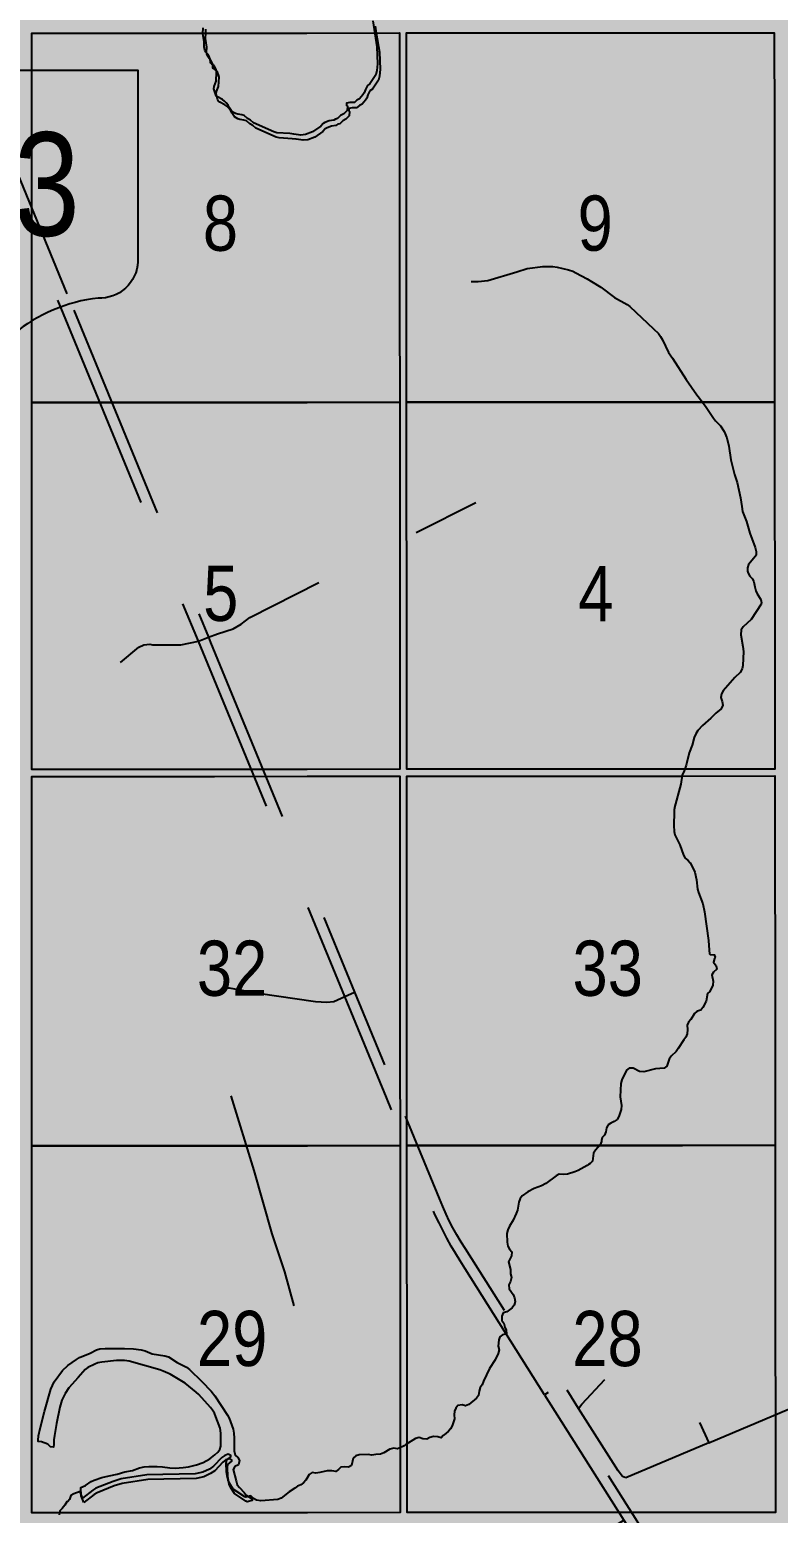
# Model space of a CAD drawing. Extents: x 403018 to 417191, y 6033193 to 6042673.
# Drawn here: x 414739.1 to 414847.6, y 6037159.3 to 6037374.4 of the extents above; entities that cross this region are included whole.
import ezdxf
from ezdxf.enums import TextEntityAlignment as Align

# ---------------------------------------------------------------- set-up
doc = ezdxf.new("R2010")
doc.units = 0
doc.header["$LTSCALE"] = 5
doc.linetypes.add('DASHED2', pattern=[9.524999999999999, 6.35, -3.175])
for name, color, linetype in [('AUX-LABELS', 1, 'Continuous'), ('Quarters', 8, 'Continuous'), ('RoadSeg', 57, 'DASHED2'), ('ROUTE-MAP-HWY', 2, 'Continuous'), ('T-WATER', 160, 'Continuous'), ('T-WATER-H', 133, 'Continuous')]:
    doc.layers.add(name, color=color, linetype=linetype)
doc.layers.add('ROUTE-MAP-BACKGROUND-H', color=7, linetype='Continuous', true_color=0xf0ebff)
doc.styles.add('120', font='ARIALN.TTF', dxfattribs={"height": 13})
doc.styles.add('80V', font='ARIALN.TTF', dxfattribs={"oblique": 20.00000000000001, "height": 2})

# ---------------------------------------------------------------- blocks, each defined once
blk = doc.blocks.new('blk_hwy')
h = blk.add_hatch(color=255)
edge = h.paths.add_edge_path()
edge.add_line((-2.394374808926841, -1.502976880546157), (-2.394374808926841, 2.202342593445064))
edge.add_line((-2.394374808926841, 2.20234259344511), (2.394374808927205, 2.20234259344511))
edge.add_line((2.394374808927296, 2.20234259344511), (2.394374808927296, -1.502976881036147))
edge.add_arc((1.666099989399299, -1.474485957415936), 0.7288319048222823, 267.0356154126261, 357.75966761743825, ccw=False)
edge.add_arc((1.99488852761624, -5.339863340062493), 3.158851719708902, 96.66228240425568, 129.1626000068807)
edge.add_arc((-1.994888527615785, -5.339863340062493), 3.158851719708945, 50.83739999311933, 83.33771759574431)
edge.add_arc((-1.666099989399299, -1.474485957415936), 0.7288319048221756, 182.2403323825618, 272.9643845873739, ccw=False)
at = {"color": 0}
blk.add_lwpolyline([(-2.394374808926841, -1.502976880546157), (-2.394374808926841, 2.20234259344511), (2.394374808927296, 2.20234259344511), (2.394374808927296, -1.502976881036147, -0.4179197440755494), (1.628408307617519, -2.202342593444655, 0.1427676877764801), (0, -2.890625918028036, 0.14276768777648), (-1.628408307617065, -2.202342593444655, -0.4179197440755494), (-2.394374808926841, -1.502976881036147)], format="xyb", dxfattribs=at)
at = {"color": 0, "style": '80V', "flags": 8}
blk.add_attdef('HWY', text='', height=2, dxfattribs=at).set_placement((0, 2.273736754432321e-13), align=Align.MIDDLE_CENTER)

msp = doc.modelspace()

# ---------------------------------------------------------------- hatches: boundary and pattern name
at = {"layer": 'ROUTE-MAP-BACKGROUND-H'}
h = msp.add_hatch(color=256, dxfattribs=at)
h.dxf.hatch_style = 1
h.paths.add_polyline_path([(412923.4226549838, 6037807.465419041), (416092.8997751403, 6037807.465419041), (416092.8997751403, 6035965.758221329), (412923.4226549838, 6035965.758221329)])
at = {"layer": 'T-WATER-H'}
h = msp.add_hatch(color=256, dxfattribs=at)
h.dxf.hatch_style = 1
h.paths.add_polyline_path([(414786.8916656809, 6037384.562992029), (414786.7042390152, 6037385.065482277), (414786.6824721826, 6037385.316297822), (414786.7521373088, 6037386.032361713), (414786.9567501241, 6037386.593804007), (414787.1309569374, 6037387.382465673), (414787.2749390819, 6037389.68118262), (414787.2301878209, 6037389.962393358), (414786.8890988675, 6037390.541927086), (414786.6698926635, 6037391.074470736), (414786.5835046264, 6037391.654552749), (414786.5238064135, 6037393.665486591), (414786.4501332871, 6037393.847820303), (414785.9151510601, 6037395.172312399), (414785.4209314091, 6037395.967018628), (414785.1444550231, 6037396.260296923), (414784.5219458882, 6037397.351391155), (414784.1964054735, 6037397.736307517), (414783.7647082014, 6037397.996718028), (414783.4713340015, 6037398.262560749), (414783.3257809526, 6037398.701558067), (414782.6006434066, 6037399.842059875), (414782.164268898, 6037400.320719534), (414781.5541401079, 6037401.425385449), (414781.0755515051, 6037402.077514051), (414780.954098233, 6037402.162384938), (414780.7561346285, 6037402.230123341), (414780.3209271671, 6037402.161267623), (414779.4055922027, 6037401.760515199), (414778.8925408578, 6037401.675458512), (414777.9773108073, 6037401.235459849), (414777.5662190846, 6037400.966897725), (414776.7222648101, 6037400.684686891), (414775.752999474, 6037400.548611488), (414774.3423779773, 6037400.704254282), (414774.1310112594, 6037400.543198066), (414774.0555705397, 6037400.317541284), (414773.6232767062, 6037399.891606606), (414773.1704106695, 6037399.10653782), (414772.5151862145, 6037397.703091752), (414771.6182706688, 6037396.55537738), (414771.2456292118, 6037395.395147805), (414770.646943589, 6037393.990224306), (414770.5409310588, 6037393.205393912), (414770.041462569, 6037392.447565528), (414769.3559255888, 6037391.687856543), (414768.6453711971, 6037390.412756676), (414768.0769792471, 6037388.656677919), (414767.961033137, 6037388.013997524), (414767.6351845546, 6037386.904554007), (414767.5300875099, 6037386.239995519), (414767.4858957123, 6037384.957083314), (414767.1107932852, 6037383.348283607), (414766.4905123978, 6037381.949968977), (414765.9448014054, 6037381.123597619), (414765.6056019391, 6037380.790672314), (414765.4748865866, 6037380.541050272), (414765.3468122605, 6037380.268423524), (414764.8889074168, 6037378.057054983), (414764.23375325, 6037375.249436016), (414764.2127915412, 6037374.674813095), (414764.1883854232, 6037373.874270475), (414764.3584802079, 6037372.662197364), (414764.3581690162, 6037371.922380132), (414764.4507001296, 6037371.431524571), (414764.6031720312, 6037371.14032416), (414765.0376264176, 6037370.614986816), (414765.2453958083, 6037370.160391613), (414765.2619192294, 6037369.683587955), (414765.3137543942, 6037369.551740171), (414765.4839219298, 6037369.426404448), (414765.699115345, 6037369.284821082), (414765.9135571488, 6037368.991582202), (414766.096331886, 6037368.647238864), (414766.1622003352, 6037368.268899042), (414766.0969843784, 6037366.953583109), (414765.7938541026, 6037366.189049834), (414765.742613032, 6037365.848442845), (414765.980557434, 6037365.096031328), (414766.1192636964, 6037364.811080894), (414766.2844300499, 6037364.655455966), (414767.0325541471, 6037364.267986707), (414767.3264597929, 6037364.072108249), (414767.5628422222, 6037363.828065323), (414767.843634182, 6037363.482384969), (414768.015480826, 6037363.104315121), (414768.4360660372, 6037362.52059447), (414768.8994909161, 6037362.249220567), (414769.2205522511, 6037362.152650563), (414769.8024282817, 6037362.073426075), (414770.1588273143, 6037361.953635929), (414770.6277637089, 6037361.530912457), (414771.0778463719, 6037361.275717139), (414771.4869734427, 6037360.894280587), (414774.4550094374, 6037359.590052352), (414774.8892983086, 6037359.473503225), (414776.776422232, 6037359.369965109), (414777.3695067224, 6037359.276125837), (414778.3714902115, 6037359.137142274), (414779.0414189053, 6037359.196332096), (414780.0525762917, 6037359.591580876), (414781.2585333132, 6037360.430356796), (414781.5887724605, 6037360.795689927), (414781.8525666533, 6037360.969090897), (414782.4879573616, 6037361.187997601), (414783.1444073349, 6037361.300846468), (414783.3977535116, 6037361.460677627), (414783.7005171603, 6037361.542230871), (414784.1259337736, 6037361.948469039), (414784.5828439709, 6037362.207947225), (414785.0602101708, 6037362.672439272), (414785.1150270791, 6037363.309163038), (414784.982842699, 6037363.431604017), (414784.9642396086, 6037363.752053256), (414785.4674623345, 6037363.87164909), (414786.1336605243, 6037363.861604436), (414786.4964643971, 6037364.177494929), (414786.8796870176, 6037364.395022966), (414787.3680993197, 6037364.97719814), (414787.5711589897, 6037365.252353821), (414787.7355202465, 6037365.751355855), (414788.0257913911, 6037366.310049877), (414788.3922420411, 6037366.576069748), (414789.2443749284, 6037367.866399882), (414789.3942046902, 6037368.473698318), (414789.5021837929, 6037369.462525014), (414789.3977196351, 6037371.940506694), (414788.7898108369, 6037375.721888837), (414788.6227872445, 6037376.073776959), (414787.9406200967, 6037376.504521573), (414787.8047044667, 6037376.69512358), (414787.6580811989, 6037377.104168677), (414787.7152377013, 6037377.562453817), (414787.8950041534, 6037378.287054094), (414787.9648673954, 6037379.483136295), (414788.0745412642, 6037379.895762988), (414788.3081508556, 6037380.240179314), (414788.7193803025, 6037381.118992262), (414788.7449675752, 6037381.528338585), (414788.5774494634, 6037381.669935143), (414788.2290720094, 6037381.690622125), (414788.1595371382, 6037381.801825675), (414787.9035920313, 6037382.598663314), (414787.3129445988, 6037382.892334851), (414787.185129269, 6037383.146645091)])
h = msp.add_hatch(color=256, dxfattribs=at)
h.dxf.hatch_style = 1
h.paths.add_polyline_path([(414765.4697931089, 6037380.530208008), (414765.4748466529, 6037380.540974021), (414765.6056019391, 6037380.790672342), (414765.9448014054, 6037381.123597639), (414766.4905123978, 6037381.949969002), (414767.1107932852, 6037383.348283631), (414767.4858957123, 6037384.957083329), (414767.5300875099, 6037386.239995543), (414767.6351845546, 6037386.904554027), (414767.961033137, 6037388.013997545), (414768.0769792471, 6037388.656677936), (414768.6453711971, 6037390.412756698), (414769.3559255888, 6037391.687856569), (414770.041462569, 6037392.447565553), (414770.5409310588, 6037393.205393934), (414770.646943589, 6037393.990224331), (414771.2456292118, 6037395.395147829), (414771.6182706688, 6037396.555377403), (414772.5151862145, 6037397.703091776), (414773.1704106695, 6037399.106537856), (414773.6232767062, 6037399.891606627), (414774.0555705397, 6037400.317541312), (414774.1310112594, 6037400.543198091), (414774.3423779773, 6037400.7042543), (414775.752999474, 6037400.548611511), (414776.7222648101, 6037400.684686915), (414777.5662190846, 6037400.966897753), (414777.9773108073, 6037401.235459877), (414778.8925408578, 6037401.675458536), (414779.4055922027, 6037401.760515218), (414780.3209271671, 6037402.161267655), (414780.7561346285, 6037402.230123364), (414780.954098233, 6037402.162384963), (414781.0755515051, 6037402.077514094), (414781.5541401079, 6037401.425385478), (414782.164268898, 6037400.320719562), (414782.6006434066, 6037399.842059904), (414783.3257809526, 6037398.701558094), (414783.4713340015, 6037398.262560775), (414783.7647082014, 6037397.996718058), (414784.1964054735, 6037397.736307541), (414784.5219458882, 6037397.351391188), (414785.1444550231, 6037396.260296951), (414785.4209314091, 6037395.967018656), (414785.9151510601, 6037395.172312419), (414786.4501332871, 6037393.847820329), (414786.5238064135, 6037393.665486612), (414786.5835046264, 6037391.654552774), (414786.6698926635, 6037391.074470758), (414786.8890988675, 6037390.541927109), (414787.2301878209, 6037389.962393378), (414787.2749390819, 6037389.68118266), (414787.1309569374, 6037387.382465706), (414786.9567501241, 6037386.593804031), (414786.7521373088, 6037386.032361737), (414786.6824721826, 6037385.316297853), (414786.7042390152, 6037385.065482298), (414786.8916656809, 6037384.562992049), (414787.185129269, 6037383.146645113), (414787.3129445988, 6037382.892334874), (414787.9035920313, 6037382.598663339), (414788.1595371382, 6037381.801825704), (414788.2183317897, 6037381.707798459), (414788.3478217173, 6037381.683570683), (414788.5774494634, 6037381.66993517), (414788.7449675752, 6037381.528338626), (414788.7193803025, 6037381.118992286), (414788.3081508556, 6037380.240179337), (414788.0745412642, 6037379.895763017), (414787.9648673954, 6037379.483136323), (414787.8950041534, 6037378.287054125), (414787.7152377013, 6037377.562453841), (414787.6580811989, 6037377.104168698), (414787.8047044667, 6037376.695123604), (414787.9406200967, 6037376.504521599), (414788.6227872445, 6037376.073776984), (414788.7898108369, 6037375.721888869), (414789.3977196351, 6037371.94050672), (414789.5021837929, 6037369.462525037), (414789.3942046902, 6037368.473698343), (414789.2443749284, 6037367.866399905), (414788.3922420411, 6037366.576069782), (414788.0257913911, 6037366.310049901), (414787.7355202465, 6037365.751355884), (414787.5711589897, 6037365.25235384), (414787.3680993197, 6037364.977198168), (414786.8796870176, 6037364.395022984), (414786.4964643971, 6037364.177494953), (414786.1336605243, 6037363.861604461), (414785.4674623345, 6037363.871649113), (414784.9642396086, 6037363.752053281), (414784.982842699, 6037363.431604045), (414785.1150270791, 6037363.309163067), (414785.0602101708, 6037362.672439293), (414784.5828439709, 6037362.207947253), (414784.1259337736, 6037361.948469056), (414783.7005171603, 6037361.542230898), (414783.3977535116, 6037361.460677654), (414783.1444073349, 6037361.300846493), (414782.4879573616, 6037361.187997621), (414781.8525666533, 6037360.969090936), (414781.5887724605, 6037360.795689955), (414781.2585333132, 6037360.430356826), (414780.0525762917, 6037359.591580901), (414779.0414189053, 6037359.196332109), (414778.3714902115, 6037359.137142293), (414777.3695067224, 6037359.276125858), (414776.776422232, 6037359.369965138), (414774.8892983086, 6037359.473503249), (414774.4550094374, 6037359.590052376), (414771.4869734427, 6037360.894280618), (414771.0778463719, 6037361.275717163), (414770.6277637089, 6037361.530912486), (414770.1588273143, 6037361.953635949), (414769.8024282817, 6037362.073426104), (414769.2205522511, 6037362.152650582), (414768.8994909161, 6037362.249220577), (414768.4360660372, 6037362.520594496), (414768.015480826, 6037363.104315144), (414767.843634182, 6037363.482384992), (414767.5628422222, 6037363.828065352), (414767.3264597929, 6037364.072108276), (414767.0325541471, 6037364.267986732), (414766.2844300499, 6037364.655455994), (414766.1192636964, 6037364.811080921), (414765.980557434, 6037365.096031353), (414765.742613032, 6037365.848442868), (414765.7938541026, 6037366.189049862), (414766.0969843784, 6037366.953583136), (414766.1622003352, 6037368.268899068), (414766.096331886, 6037368.647238883), (414765.9135571488, 6037368.991582222), (414765.699115345, 6037369.284821102), (414765.4839219298, 6037369.426404472), (414765.3137543942, 6037369.551740197), (414765.2619192294, 6037369.683587982), (414765.2453958083, 6037370.160391634), (414765.0376264176, 6037370.614986843), (414764.6031720312, 6037371.140324185), (414764.4507001296, 6037371.431524594), (414764.3581690162, 6037371.92238015), (414764.3584802079, 6037372.662197397), (414764.1883854232, 6037373.874270493), (414764.2127915412, 6037374.674813114), (414764.23375325, 6037375.249436043), (414764.8889074168, 6037378.057055013)])

# ---------------------------------------------------------------- linework, layer by layer
at = {"layer": 'Quarters'}
for points in [[(414752.4459582617, 6037320.351775748), (414739.3647195619, 6037320.341961075), (414739.3694381688, 6037333.740275859), (414739.3741193137, 6037347.139291597), (414739.3662868515, 6037360.516061407), (414739.3584169939, 6037373.893595135), (414752.4349249124, 6037373.90344252), (414765.8464801093, 6037373.913578209), (414779.2578444023, 6037373.923659027), (414792.6692335184, 6037373.933814684), (414792.67549006, 6037360.545884845), (414792.6818371996, 6037347.157948266), (414792.6881650306, 6037333.770001203), (414792.6944843278, 6037320.382039956), (414779.2783646808, 6037320.371957131), (414765.8622569642, 6037320.36183819), (414752.4459582617, 6037320.351775748)], [(414806.7800620517, 6037320.392639933), (414793.6987911797, 6037320.382797012), (414793.6924780769, 6037333.770769384), (414793.6861499588, 6037347.158712747), (414793.6798693179, 6037360.546656767), (414793.6735413362, 6037373.934568058), (414806.7500167253, 6037373.944476166), (414820.1615468146, 6037373.95459253), (414833.5729387669, 6037373.964720678), (414846.9843394178, 6037373.974805098), (414846.9954182652, 6037360.586843736), (414847.0064711457, 6037347.198831119), (414847.0175195442, 6037333.810856191), (414847.0286023102, 6037320.422852283), (414833.6124775831, 6037320.412780588), (414820.196357226, 6037320.402709831), (414806.7800620517, 6037320.392639933)], [(414752.456922369, 6037267.135017624), (414739.3709911424, 6037267.125206024), (414739.3694716112, 6037280.178078284), (414739.3679016798, 6037293.566149731), (414739.3663169435, 6037306.954121778), (414739.3647195619, 6037320.341961075), (414752.4459582617, 6037320.351775748), (414765.8622569642, 6037320.36183819), (414779.2783646808, 6037320.371957131), (414792.6944843278, 6037320.382039956), (414792.7008381876, 6037306.994120118), (414792.7071533391, 6037293.606163852), (414792.7134837228, 6037280.218045201), (414792.7196283952, 6037267.165203516), (414779.2987871437, 6037267.155134236), (414765.8779297906, 6037267.145062394), (414752.456922369, 6037267.135017624)], [(414806.8099103075, 6037267.175712315), (414793.723942543, 6037267.165934617), (414793.7177955733, 6037280.218809653), (414793.7114649824, 6037293.606917196), (414793.7051517518, 6037306.994888286), (414793.6987911797, 6037320.382797012), (414806.7800620517, 6037320.392639933), (414820.196357226, 6037320.402709831), (414833.6124775831, 6037320.412780588), (414847.0286023102, 6037320.422852283), (414847.0396827627, 6037307.034874952), (414847.0507760068, 6037293.646905677), (414847.06184983, 6037280.258762881), (414847.0726284777, 6037267.205819195), (414833.6517821032, 6037267.195786153), (414820.2309228735, 6037267.185720904), (414806.8099103075, 6037267.175712315)], [(414752.4643799346, 6037212.574019864), (414739.3735504374, 6037212.564267226), (414739.3730622416, 6037225.953694896), (414739.3725590429, 6037239.342993526), (414739.3718489014, 6037252.731985261), (414739.3710892951, 6037266.120910943), (414741.9583986069, 6037266.122632885), (414752.45712438, 6037266.130592869), (414765.8782378578, 6037266.140756226), (414779.2991516814, 6037266.150809555), (414792.720098997, 6037266.160886274), (414792.7256189842, 6037252.771790829), (414792.7311302824, 6037239.382703434), (414792.7370106977, 6037225.992690492), (414792.7428523054, 6037212.602626306), (414779.316521763, 6037212.59335241), (414765.8902248882, 6037212.583976247), (414752.4643799346, 6037212.574019864)], [(414806.8373385438, 6037212.613699285), (414793.7471585905, 6037212.603401828), (414793.7413233242, 6037225.993480845), (414793.7354406194, 6037239.383460448), (414793.7299313059, 6037252.772588613), (414793.7244068533, 6037266.161613667), (414806.8104741679, 6037266.171361754), (414820.2315647482, 6037266.181411126), (414833.6524804487, 6037266.19146898), (414847.0734436583, 6037266.201520604), (414847.0837458096, 6037252.812378519), (414847.0940218068, 6037239.423229649), (414847.1041122671, 6037226.033725584), (414847.1141678919, 6037212.644229547), (414833.6884516025, 6037212.634261345), (414820.2627095005, 6037212.624301907), (414806.8373385438, 6037212.613699285)], [(414752.4711341799, 6037159.351375729), (414739.3756066589, 6037159.341756213), (414739.3751126996, 6037172.396117766), (414739.3745745835, 6037185.785543504), (414739.3740861925, 6037199.174973591), (414739.3735504374, 6037212.564267226), (414752.4643799346, 6037212.574019864), (414765.8902248882, 6037212.583976247), (414779.316521763, 6037212.59335241), (414792.7428523054, 6037212.602626306), (414792.7475608183, 6037199.21383328), (414792.7522648191, 6037185.825026074), (414792.7575968023, 6037172.435463855), (414792.7627537183, 6037159.381036191), (414779.3322185269, 6037159.371161365), (414765.9017665315, 6037159.361254797), (414752.4711341799, 6037159.351375729)], [(414806.8626244247, 6037159.391439782), (414793.7670667183, 6037159.381756082), (414793.7619076454, 6037172.436220809), (414793.7565712855, 6037185.825779332), (414793.7518714976, 6037199.214656955), (414793.7471585905, 6037212.603401828), (414806.8373385438, 6037212.613699285), (414820.2627095005, 6037212.624301907), (414833.6884516025, 6037212.634261345), (414847.1141678919, 6037212.644229547), (414847.1242555309, 6037199.254771231), (414847.134312685, 6037185.865261663), (414847.1443652764, 6037172.475648988), (414847.1541873664, 6037159.421118988), (414833.7237483679, 6037159.411252785), (414820.293262012, 6037159.401347377), (414806.8626244247, 6037159.391439782)]]:
    msp.add_lwpolyline(points, close=True, dxfattribs=at)
at = {"layer": 'RoadSeg'}
msp.add_line((414813.7005712374, 6037176.480984018), (414825.194345762, 6037158.276350377), dxfattribs=at)
at = {"layer": 'RoadSeg', "flags": 128}
for points in [[(414811.3847042102, 6037147.033746531), (414812.5834152441, 6037146.900555244), (414815.7802811515, 6037146.967331022), (414816.4462087499, 6037147.133660966), (414820.2424226408, 6037149.997568029), (414820.675364061, 6037150.363877846), (414820.9751146559, 6037151.196240187), (414821.0083716986, 6037154.792589139), (414821.3413098666, 6037155.691664898), (414822.9397671333, 6037156.890442963), (414825.194345762, 6037158.276350377), (414851.3281200692, 6037116.705757726), (414852.726953341, 6037117.497492445), (414826.5122122562, 6037159.086326395), (414815.0409866939, 6037177.311992262), (414813.7005712374, 6037176.480984018), (414802.1784542826, 6037194.752812984), (414801.4774620786, 6037195.874113147), (414800.7721525256, 6037197.027280212), (414800.1765055867, 6037198.044881103), (414799.5344267273, 6037199.202895985), (414798.9951023529, 6037200.227563751), (414798.4015808615, 6037201.39153087), (414797.8557575967, 6037202.526617431), (414797.3252474393, 6037203.694318208), (414796.8437379273, 6037204.806830681), (414796.3745255048, 6037205.937505149), (414790.7699578792, 6037219.557228092), (414784.7372849953, 6037234.223038902), (414763.5281454214, 6037285.726877261), (414743.9774766304, 6037333.189501506), (414707.1158131197, 6037422.680125509), (414708.565324913, 6037423.314168072), (414745.4548527662, 6037333.733485886), (414746.5825962049, 6037334.246344353), (414749.3797209235, 6037335.511852041)], [(414745.4548527662, 6037333.733485886), (414764.9791710878, 6037286.306987756), (414765.2815920456, 6037285.57153851), (414786.164763456, 6037234.858922685)], [(414752.2102926774, 6037282.664598365), (414754.874328188, 6037284.862443829), (414755.6069706301, 6037285.228970869), (414756.4726762518, 6037285.328735248), (414756.8722320702, 6037285.228736689), (414760.9681601316, 6037285.228879918), (414763.5281454214, 6037285.726877261), (414764.9791710878, 6037286.306987756), (414766.2962972089, 6037286.827063119), (414768.5605820494, 6037287.559638946), (414769.7260844754, 6037288.192356291), (414770.9915476274, 6037289.191556052), (414803.7254417093, 6037305.874860233)], [(414777.385456486, 6037189.391290996), (414776.0532796095, 6037194.319720562), (414774.2218324521, 6037199.81421491), (414771.6245431871, 6037208.971975438), (414768.128054321, 6037220.327213557), (414767.2954617694, 6037222.391641161), (414766.0966272171, 6037224.423032884), (414765.730345792, 6037225.755017292), (414765.6638676845, 6037232.348548141), (414766.0966914678, 6037234.046751456), (414766.4295821566, 6037234.846037947), (414766.9624446384, 6037235.478623169), (414767.9615265458, 6037235.478434107), (414772.1905321882, 6037234.712652832), (414780.5154991043, 6037233.513771583), (414782.114044714, 6037233.380817755), (414783.1463194835, 6037233.513757368), (414784.7372849953, 6037234.223038902), (414786.164763456, 6037234.858922685), (414792.2077095147, 6037220.129440903)], [(414836.159907797, 6037172.475192774), (414837.5251161156, 6037169.511478093), (414825.4705460814, 6037164.449851905), (414824.9711096329, 6037164.61630843), (414824.3383762556, 6037165.448899648), (414818.6316264407, 6037174.503364054), (414816.6794436066, 6037177.569957473), (414816.3797822143, 6037177.902910055), (414815.9467422148, 6037177.869715701), (414815.0409866939, 6037177.311992262), (414802.2398431634, 6037197.622942558), (414801.6262942021, 6037198.61051773), (414800.9766901318, 6037199.682931674), (414800.4151503196, 6037200.672755916), (414799.8842409445, 6037201.692607089), (414799.4327524337, 6037202.655800589), (414798.9490622183, 6037203.780162367), (414798.9475506233, 6037203.783867054), (414798.464724379, 6037204.92416344), (414792.2077095147, 6037220.129440903), (414793.3026747009, 6037220.726742253), (414794.9678350784, 6037222.891218984), (414795.7004644292, 6037223.257567924), (414795.7004032728, 6037223.423934854)], [(414837.5251161156, 6037169.511478093), (414855.540576712, 6037177.170320999), (414866.6292992823, 6037185.861732113)], [(414818.6316264407, 6037174.503364054), (414819.1103393149, 6037175.105719278), (414822.4401988415, 6037178.70197487)]]:
    msp.add_lwpolyline(points, dxfattribs=at)
at = {"layer": 'ROUTE-MAP-HWY', "const_width": 1.999999999999998}
for points in [[(414731.4080789708, 6037370.756257419), (414738.3564622184, 6037353.855439102), (414738.3658896241, 6037353.832516412), (414739.360902041, 6037351.417826713), (414739.3716225715, 6037351.391815084), (414741.1236947103, 6037347.139764025), (414743.9984480188, 6037340.219467275), (414744.1901012352, 6037339.758125279), (414745.3424256637, 6037336.984163934), (414746.360817546, 6037334.510575257), (414746.4796035977, 6037334.222043857), (414746.5512019225, 6037334.048163324), (414746.669866561, 6037333.759895322), (414747.8001965604, 6037331.014946342), (414747.9519805769, 6037330.645524085), (414748.0534165328, 6037330.399139384), (414748.2433536744, 6037329.937759302), (414752.1930417983, 6037320.351021685), (414752.2936992322, 6037320.097012341), (414759.2163831178, 6037303.20323387), (414763.1771025167, 6037293.58380902), (414765.840757933, 6037287.114163501), (414765.8558154873, 6037287.077611331), (414765.872083546, 6037287.038150319), (414766.094988485, 6037286.491503599), (414766.1093769751, 6037286.456077638), (414766.1603815004, 6037286.332066907), (414770.1037244179, 6037276.75606948), (414774.0600627965, 6037267.150707725), (414774.2844592562, 6037266.605603343), (414773.1679261645, 6037266.145777729), (414773.1679261645, 6037266.145777729), (414770.5346696808, 6037265.055582167), (414770.08641704, 6037266.143626436), (414770.0618896485, 6037266.203145426), (414769.6731790941, 6037267.147626432), (414766.3446256804, 6037275.225512889), (414765.8752193884, 6037276.372327201), (414762.4057516107, 6037284.792380965), (414762.3362417631, 6037284.961328886), (414762.2458285601, 6037285.181103845), (414762.0613735602, 6037285.629460526), (414761.9715741301, 6037285.847752893), (414758.7904283394, 6037293.580259093), (414755.4513583313, 6037301.686809947), (414748.5437013886, 6037318.565678126), (414747.8118678507, 6037320.347812862), (414744.8771726669, 6037327.465458506), (414744.4965480805, 6037328.388640424), (414744.306091162, 6037328.850265072), (414744.2045633305, 6037329.096628935), (414744.0577771101, 6037329.452739369), (414741.586779518, 6037335.447742035), (414739.3718813327, 6037340.740829358), (414739.3622998264, 6037340.76370865), (414738.3684269991, 6037343.175648063), (414738.3576789233, 6037343.201753058), (414737.0924691672, 6037346.272194409)], [(414823.803410746, 6037157.892056387), (414823.4837169571, 6037158.399141872), (414822.8508874894, 6037159.403018552), (414821.4904141676, 6037161.560755899), (414820.2909152086, 6037163.4632387), (414818.4095027494, 6037166.448508162), (414816.7355560088, 6037169.10114964), (414816.377594874, 6037169.668401012), (414812.8336866292, 6037175.284657588), (414812.7752438869, 6037175.37728553), (414808.6673432025, 6037181.887201996), (414807.896380998, 6037183.109473845), (414806.6212495906, 6037185.131079642), (414806.1764427304, 6037185.834385628), (414805.3186838324, 6037187.193890864), (414798.935619057, 6037197.309249798), (414798.788792871, 6037197.54401194), (414798.6439980794, 6037197.780044594), (414798.5012366374, 6037198.017294439), (414798.3605201712, 6037198.255784799), (414798.2218797325, 6037198.495479025), (414798.0853133809, 6037198.736360452), (414797.9508056008, 6037198.978395745), (414797.8184126452, 6037199.221601579), (414797.6881228824, 6037199.465934629), (414797.5599343762, 6037199.711364894), (414797.4338606996, 6037199.957895711), (414797.3099309556, 6037200.205507089), (414797.1881315575, 6037200.454192355), (414797.0684877363, 6037200.703908194), (414796.9510033668, 6037200.954647938), (414796.835690088, 6037201.206394923), (414796.7225323774, 6037201.459129148), (414796.6115903786, 6037201.71283397), (414796.5028194694, 6037201.967479372), (414796.3962468074, 6037202.223055371), (414793.7485337536, 6037208.656098667), (414792.7433717084, 6037211.098357313), (414792.1244738638, 6037212.602154383), (414789.842835694, 6037218.145717777), (414785.702423748, 6037228.205316137), (414785.4490473948, 6037228.820914195), (414784.4377734769, 6037231.278143172), (414784.4098513027, 6037231.345956032), (414784.1645646093, 6037231.941958461), (414783.9151121842, 6037232.547993466), (414783.7131481617, 6037233.03859052), (414783.5959221486, 6037233.323383167), (414783.5757594766, 6037233.37235794), (414783.497803207, 6037233.561756643), (414783.4278853638, 6037233.73165743), (414783.3419358987, 6037233.940440889), (414783.1987837138, 6037234.288215748), (414783.1353964583, 6037234.442247082), (414781.4249831006, 6037238.598088151), (414781.1057641728, 6037239.373479947), (414777.1008186222, 6037249.103943475), (414773.8243169247, 6037257.063887598), (414770.5346696808, 6037265.055582167), (414773.1679261645, 6037266.145777729), (414774.4731106115, 6037266.146716289), (414780.8524124844, 6037250.650157432), (414785.492255699, 6037239.376861252), (414787.0470501786, 6037235.599336505), (414787.3637430845, 6037234.829907905), (414788.014689657, 6037233.248435662), (414788.1890640582, 6037232.824780216), (414788.2164033444, 6037232.758307422), (414788.2261078931, 6037232.734714929), (414788.4171554452, 6037232.270515051), (414789.2044264815, 6037230.357653954), (414789.4577747695, 6037229.742058774), (414792.5006149496, 6037222.349216964), (414792.7388359269, 6037221.770436781), (414792.7541976892, 6037221.733127738), (414793.5947747529, 6037219.690811438), (414793.7442049833, 6037219.327720528), (414796.5109726844, 6037212.605350493), (414800.1483715551, 6037203.767470021), (414800.1935098639, 6037203.659103679), (414800.2415183815, 6037203.544257294), (414800.2886619387, 6037203.433575874), (414800.3365588007, 6037203.321765142), (414800.3857909989, 6037203.20888198), (414800.4335063546, 6037203.100110208), (414800.4848543462, 6037202.985075296), (414800.5323455193, 6037202.879315806), (414800.5858811009, 6037202.762129181), (414800.6330937722, 6037202.659358625), (414800.6888576781, 6037202.54007029), (414800.7357472208, 6037202.440285319), (414800.7937666147, 6037202.318918615), (414800.8402922797, 6037202.222122548), (414800.9005962763, 6037202.098674155), (414800.9466920916, 6037202.004870293), (414801.0093485867, 6037201.87939356), (414801.0549835382, 6037201.788498589), (414801.1199905742, 6037201.661063495), (414801.1651103186, 6037201.573110713), (414801.2325299814, 6037201.443743946), (414801.2771151332, 6037201.358680028), (414801.3469998315, 6037201.227351627), (414801.3909475322, 6037201.145233179), (414801.4633360416, 6037201.012039795), (414801.5066133441, 6037200.932763507), (414801.5815231457, 6037200.797685158), (414801.6241319741, 6037200.721277689), (414801.7016037962, 6037200.584381041), (414801.7434587851, 6037200.510819024), (414801.8235372429, 6037200.372154088), (414801.8645976433, 6037200.301434177), (414801.9473040894, 6037200.161004297), (414801.9875291777, 6037200.093059829), (414802.0729237521, 6037199.950908352), (414802.1122572477, 6037199.885759298), (414802.2003826367, 6037199.741909574), (414802.2387663349, 6037199.679535915), (414802.3296613034, 6037199.534111258), (414802.357502358, 6037199.489610729), (414802.367029282, 6037199.474386338), (414808.751765893, 6037189.356588827), (414809.8160558848, 6037187.669955925), (414810.9719639098, 6037185.837988165), (414812.1002473296, 6037184.050021648), (414815.6695893261, 6037178.390826145), (414818.0137288315, 6037174.677299704), (414818.2857759092, 6037174.246339236), (414820.286552168, 6037171.076918073), (414821.8557728233, 6037168.590180618), (414823.9942014344, 6037165.195984501), (414824.4200883264, 6037164.519998332), (414824.8899879552, 6037163.774211138), (414824.9187762985, 6037163.728522398), (414825.1698905589, 6037163.330405171), (414825.3452439829, 6037163.052415892), (414827.5550637048, 6037159.549163654), (414827.6450874626, 6037159.406289696), (414827.821228959, 6037159.126944222), (414828.2779486253, 6037158.402409649), (414831.5802046143, 6037153.164068762)]]:
    msp.add_lwpolyline(points, dxfattribs=at)
at = {"layer": 'T-WATER', "linetype": 'Continuous', "flags": 128}
for points in [[(414788.7898108369, 6037375.721888938), (414789.3977196351, 6037371.940506789), (414789.5021837929, 6037369.462525106), (414789.3942046902, 6037368.473698413), (414789.2443749284, 6037367.866399974), (414788.3922420411, 6037366.576069805), (414788.0257913911, 6037366.310049924), (414787.7355202465, 6037365.751355953), (414787.5711589897, 6037365.252353908), (414787.3680993197, 6037364.977198237), (414786.8796870176, 6037364.395023007), (414786.4964643971, 6037364.17749502), (414786.1336605243, 6037363.861604507), (414785.4674623345, 6037363.87164916), (414784.9642396086, 6037363.75205335), (414784.982842699, 6037363.431604068), (414785.1150270791, 6037363.309163136), (414785.0602101708, 6037362.672439316), (414784.5828439709, 6037362.2079473), (414784.1259337736, 6037361.948469085), (414783.7005171603, 6037361.542230944), (414783.3977535116, 6037361.460677723), (414783.1444073349, 6037361.300846539), (414782.4879573616, 6037361.187997668), (414781.8525666533, 6037360.969090987), (414781.5887724605, 6037360.795689979), (414781.2585333132, 6037360.430356872), (414780.0525762917, 6037359.59158097), (414779.0414189053, 6037359.196332143), (414778.3714902115, 6037359.137142333), (414777.3695067224, 6037359.276125888), (414776.776422232, 6037359.369965207), (414774.8892983086, 6037359.473503272), (414774.4550094374, 6037359.590052444), (414771.4869734427, 6037360.894280665), (414771.0778463719, 6037361.275717209), (414770.6277637089, 6037361.530912509), (414770.1588273143, 6037361.953636018), (414769.8024282817, 6037362.073426173), (414769.2205522511, 6037362.152650625), (414768.8994909161, 6037362.249220646), (414768.4360660372, 6037362.52059452), (414768.015480826, 6037363.104315165), (414767.843634182, 6037363.482385061), (414767.5628422222, 6037363.828065375), (414767.3264597929, 6037364.072108345), (414767.0325541471, 6037364.267986755), (414766.2844300499, 6037364.655456063), (414766.1192636964, 6037364.811080945), (414765.980557434, 6037365.0960314), (414765.742613032, 6037365.848442937), (414765.7938541026, 6037366.189049909), (414766.0969843784, 6037366.953583205), (414766.1622003352, 6037368.268899137), (414766.096331886, 6037368.647238952), (414765.9135571488, 6037368.991582291), (414765.699115345, 6037369.284821149), (414765.4839219298, 6037369.42640454), (414765.3137543942, 6037369.551740221), (414765.2619192294, 6037369.683588051), (414765.2453958083, 6037370.160391681), (414765.0376264176, 6037370.614986912), (414764.6031720312, 6037371.140324254), (414764.4507001296, 6037371.431524663), (414764.3581690162, 6037371.922380219), (414764.3584802079, 6037372.662197466), (414764.1883854232, 6037373.874270516), (414764.2127915412, 6037374.674813183)], [(414803.0478045256, 6037337.900619709), (414804.0774216536, 6037337.917449147), (414805.4569578404, 6037338.036500443), (414809.6795572997, 6037339.280643719), (414811.1518767246, 6037339.777523273), (414813.432591043, 6037340.089820639), (414814.8878814004, 6037340.079013109), (414815.506082942, 6037339.988529942), (414817.1815826308, 6037339.612226541), (414817.7669445974, 6037339.40893641), (414818.2400908807, 6037339.178783976), (414819.866170658, 6037338.268442203), (414820.4983529547, 6037337.917007803), (414821.8431159412, 6037337.070658375), (414823.8343541087, 6037335.59933011), (414825.6577123684, 6037334.572207986), (414826.0628681181, 6037334.26596195), (414829.4800020343, 6037331.017745249), (414830.2166099621, 6037330.345545472), (414830.5171085663, 6037329.948444359), (414830.793338176, 6037329.464131348), (414831.6619470239, 6037327.593780805), (414832.2494686152, 6037326.781741262), (414834.2115487389, 6037323.71167901), (414835.7757234242, 6037321.473131239), (414835.96530454, 6037321.221113395), (414837.0047814785, 6037319.839309931), (414838.1854429183, 6037318.091067363), (414838.4738317428, 6037317.710412565), (414839.1862473579, 6037316.974855339), (414839.7366343542, 6037316.149653052), (414840.0990261628, 6037315.214324323), (414840.4036868239, 6037314.034132764), (414840.6914078016, 6037312.049674376), (414841.2278959271, 6037309.898578417), (414841.6018889876, 6037308.750870975), (414841.8710374491, 6037307.636177472), (414842.087891711, 6037306.543288302), (414842.2645271815, 6037305.251896), (414842.4023984044, 6037304.559255873), (414842.9844905043, 6037303.09718095), (414843.4252052265, 6037301.413682732), (414844.2150797839, 6037299.346990343), (414844.3655902599, 6037298.7440494), (414844.3458257332, 6037298.239991098), (414844.2641775755, 6037298.059404925), (414843.2542305734, 6037296.867269948), (414843.0867463875, 6037296.393418515), (414843.1296923544, 6037295.879493183), (414843.2160418771, 6037295.612149226), (414843.4645397372, 6037295.1750847), (414843.8070650322, 6037294.796648204), (414843.9683570282, 6037294.446020499), (414844.0154660972, 6037294.343419597), (414844.1565303884, 6037293.622030799), (414844.335312159, 6037293.067659006), (414844.5192498085, 6037292.589919169), (414845.055304341, 6037291.771432804), (414845.1313052711, 6037291.320273891), (414845.0744829674, 6037291.134181461), (414843.6174398864, 6037288.911443742), (414842.471137595, 6037287.848308896), (414842.1863945016, 6037287.394565979), (414842.1326396871, 6037286.659494086), (414842.4263187831, 6037284.988046146), (414842.5026338286, 6037284.249003313), (414842.4399454113, 6037282.220992164), (414842.3326456788, 6037281.731141126), (414842.039271828, 6037281.211024132), (414841.2701386128, 6037280.491812567), (414840.915880046, 6037280.090807846), (414840.6077708398, 6037279.683051627), (414839.5696716898, 6037278.559287084), (414839.3266782006, 6037278.135036258), (414839.2250945061, 6037277.557402876), (414839.439374282, 6037276.986241076), (414839.54333735, 6037276.490732409), (414839.2964831059, 6037275.959999651), (414838.504867615, 6037275.302867395), (414837.7942163292, 6037274.605301703), (414836.5676346702, 6037273.529461764), (414835.890538097, 6037272.792182731), (414835.6022965846, 6037272.304520614), (414835.3989375685, 6037271.789755361), (414835.0800927979, 6037270.672689229), (414834.6622486222, 6037269.573384006), (414834.2830712396, 6037267.975241459), (414834.2361274818, 6037267.771734352), (414833.9044488848, 6037266.969392771)], [(414833.9044488848, 6037266.969392771), (414833.6387910679, 6037266.315672007), (414833.4566706539, 6037265.032791872), (414832.5390033923, 6037261.626426714), (414832.5301801463, 6037261.55245643), (414832.4984233916, 6037261.28589679), (414832.4885552812, 6037261.019358495), (414832.4152307314, 6037259.034014916), (414832.4538066876, 6037258.150110243), (414832.5925034481, 6037257.669960886), (414833.2810171874, 6037256.197561816), (414833.8370299283, 6037254.694016267), (414834.0916330821, 6037254.282444526), (414834.4502771233, 6037253.978718427), (414834.7729925911, 6037253.586703014), (414835.3025835659, 6037252.700145589), (414835.4927436791, 6037252.230241098), (414835.7115717779, 6037251.128958253), (414835.8529901844, 6037249.771265891), (414835.9931523948, 6037249.29158438), (414836.6208349595, 6037247.678465514), (414836.8838621317, 6037246.52052178), (414837.4643532578, 6037242.327759209), (414837.535021559, 6037240.922322535), (414837.6168365337, 6037240.419529376), (414837.6854142764, 6037240.337638704), (414838.3045618351, 6037240.267812435), (414838.3347923155, 6037240.186384088), (414838.4280564, 6037239.934605462), (414838.3318612165, 6037239.741611538), (414838.1970328916, 6037239.193197226), (414838.5404263859, 6037238.676100106), (414838.6426126536, 6037238.191917204), (414838.1802605942, 6037237.773282718), (414837.9184488301, 6037237.343583053), (414838.1235268022, 6037236.437585642), (414838.0782601769, 6037235.88089637), (414837.6340804677, 6037234.968601954), (414837.3030770394, 6037234.635384759), (414837.1201837421, 6037233.564227583), (414836.6483732217, 6037232.62985095), (414836.3202818349, 6037232.248594842), (414835.8047479864, 6037232.078613062), (414835.4276220496, 6037231.758777314), (414834.8808669446, 6037230.909849985), (414834.5592587274, 6037230.508244042), (414834.3509495429, 6037230.047512662), (414834.396871404, 6037229.420082355), (414834.3675087779, 6037228.816699444), (414834.1548418876, 6037228.34910069), (414833.8548468511, 6037227.956677803), (414833.0728070986, 6037226.670347301), (414832.7610655988, 6037226.263453747), (414832.0598107354, 6037225.564564637), (414831.7760190628, 6037225.160097111), (414831.4161436289, 6037224.130379067), (414831.0245225502, 6037223.847410063), (414829.7799627518, 6037223.715097343), (414828.0955606471, 6037223.312995088), (414827.4487956013, 6037223.347079596), (414826.542864766, 6037223.825181277), (414825.9385044821, 6037223.831888034), (414825.5690902543, 6037223.530117109), (414824.8993501063, 6037222.116295543), (414824.7435972917, 6037221.604075449), (414824.657857537, 6037219.675057228), (414824.8232831574, 6037218.433861363), (414824.7773029477, 6037217.857314978), (414824.4413630615, 6037216.812628098), (414824.1958036491, 6037216.388974456), (414823.7884134122, 6037216.082768795), (414823.315462701, 6037215.873315698), (414822.9277385939, 6037215.591383253), (414822.6576924134, 6037215.201321714), (414822.558820547, 6037214.61013133), (414822.3743020066, 6037214.112209088), (414822.0372292072, 6037213.784982885), (414821.9686399137, 6037213.366366036), (414821.9406536459, 6037213.196360107), (414821.7303342812, 6037212.712971794), (414821.0658944214, 6037211.945021), (414820.8023703785, 6037211.528812685), (414820.6469362736, 6037210.348272269), (414820.308495561, 6037209.988894729), (414820.0825471441, 6037209.850978943), (414819.8745787365, 6037209.724008395), (414818.5616011256, 6037208.997270051), (414818.070550343, 6037208.797494285), (414817.0375486906, 6037208.459194679), (414816.4324592722, 6037208.393671441), (414815.8251755739, 6037208.460077722)], [(414815.8251755739, 6037208.460077722), (414815.376913512, 6037208.215000479), (414813.8970722925, 6037207.09546935), (414813.2432296021, 6037206.768833717), (414812.1784685476, 6037206.405782618), (414811.2463182801, 6037205.893005096), (414810.4495009847, 6037205.30879666), (414810.1518708023, 6037204.916975749), (414809.9797819668, 6037204.382018132), (414809.7617756174, 6037203.240396491), (414809.5711404823, 6037202.76272443), (414809.1370903637, 6037201.780576029), (414808.5880933921, 6037200.907425729), (414808.3859285902, 6037200.397958905), (414808.2281008133, 6037199.861182818), (414808.2502989678, 6037198.587497292), (414808.3916346286, 6037197.997773903), (414808.6326002025, 6037197.563633841), (414808.960590338, 6037197.194778269), (414808.9096464269, 6037196.617827259), (414808.4483849188, 6037195.730103434), (414808.7747245288, 6037194.628292401), (414808.7621967458, 6037194.01443136), (414808.877048754, 6037193.456165861), (414808.7450925612, 6037192.900624733), (414808.5383573541, 6037192.431565833), (414808.5576637937, 6037191.834060694), (414809.1206279765, 6037191.025562073), (414809.3121256088, 6037190.550661538), (414809.4330877449, 6037189.978775664), (414809.2870297371, 6037189.46673159), (414809.115381425, 6037189.231585855), (414808.999130278, 6037189.072421472), (414808.2398183733, 6037188.496945078), (414807.7159674132, 6037188.348910538), (414807.5200402268, 6037187.865902724), (414807.5074600449, 6037187.237449205), (414807.7878322088, 6037186.843959886), (414807.9120857124, 6037186.279173584), (414808.1351687885, 6037185.836587144), (414808.1632985022, 6037185.31301898), (414807.6019180692, 6037185.180939521), (414807.2268358252, 6037184.883560802), (414807.1640601893, 6037184.721116989), (414807.0467704332, 6037184.431285937), (414806.9714402324, 6037183.511655272), (414807.127421451, 6037183.004103634), (414806.9920542813, 6037182.461619081), (414806.5105548123, 6037181.555218474), (414805.7162725041, 6037180.284834448), (414804.8344231711, 6037178.446459105), (414804.6729072219, 6037177.899517987), (414804.3768715629, 6037177.51246284), (414804.2111403111, 6037176.983441711), (414804.114575865, 6037176.383424796), (414803.8262185263, 6037175.980352094), (414802.7106627886, 6037175.058140935), (414802.2574685037, 6037174.882856085), (414801.7471589084, 6037175.026816888), (414801.1465220697, 6037174.939209404), (414800.8426590877, 6037174.550147648), (414800.6237818597, 6037174.096435663), (414800.5941465145, 6037173.567713827), (414800.6373251585, 6037172.986023813), (414800.3174564203, 6037171.962375007), (414800.080317391, 6037171.547525055), (414799.7538626877, 6037171.196121755), (414799.3930776026, 6037170.859910435), (414798.9913515589, 6037170.587392836), (414798.6871642287, 6037170.223451093), (414798.2303536141, 6037170.374227226), (414797.6057400052, 6037170.412164653), (414797.0497078947, 6037170.296048852), (414796.641461722, 6037170.047612391), (414796.0364904808, 6037170.1000282), (414795.5174311222, 6037170.265469345), (414794.9727337439, 6037170.141901718), (414793.6079803515, 6037169.247033224), (414793.3238759463, 6037169.060719104), (414792.6039933364, 6037168.741715076), (414792.3921611832, 6037168.647956911), (414791.8304552801, 6037168.747090741), (414791.2605957636, 6037168.598078453), (414790.4070447165, 6037168.044398817), (414789.9181988051, 6037167.838461723), (414789.242072164, 6037167.814614242), (414788.6758409831, 6037167.702952811), (414788.1259169711, 6037167.814391796), (414786.8260258628, 6037167.777675571), (414786.3183782047, 6037167.617663004), (414785.9576002019, 6037167.274188799)], [(414785.9576002019, 6037167.274188799), (414785.6943104297, 6037166.207917251), (414785.2541484571, 6037165.958450213), (414784.695117485, 6037166.013542815), (414784.1833745457, 6037165.987490226), (414783.832763986, 6037165.637829084), (414783.4330034564, 6037165.365446703), (414782.84331636, 6037165.460155487), (414782.2049724671, 6037165.468095083), (414781.1270715499, 6037165.187022028), (414780.5520778991, 6037165.109867536), (414779.9905129618, 6037165.201105596), (414779.5866192303, 6037164.930784742), (414779.096182875, 6037164.066920099), (414778.7760084562, 6037163.698231865), (414778.3662237604, 6037163.421775125), (414777.8694563637, 6037163.207901033), (414777.5097290819, 6037162.914368649), (414776.6901994821, 6037162.388974261), (414775.5263004317, 6037161.468481685), (414775.0328569425, 6037161.296655749), (414772.5673020772, 6037161.089823429), (414771.9616234705, 6037161.184316753), (414771.5195112376, 6037161.431423994), (414771.1386053019, 6037161.810389391), (414770.4157555448, 6037161.630077342), (414770.2568425449, 6037161.693556026), (414768.5833895681, 6037162.80651335), (414768.0369148535, 6037163.651209343), (414767.8426991496, 6037164.111914578), (414767.6979362984, 6037164.731319272), (414767.6099372066, 6037165.357742378), (414767.5636583248, 6037166.556143376), (414767.6434830375, 6037167.034973347), (414768.217973098, 6037167.491797448), (414768.1994974493, 6037167.647432151), (414767.8523758353, 6037167.853753225), (414767.3313410026, 6037167.68769741), (414766.912570424, 6037167.367387934), (414765.7346768328, 6037166.107157622), (414765.1138861527, 6037165.709690921), (414764.1451995015, 6037165.253581763), (414763.0425800651, 6037165.004601283), (414756.0383625252, 6037164.844948579), (414752.3219421024, 6037164.275949718), (414751.1574992952, 6037163.912934645), (414748.6676995289, 6037162.911056909), (414748.2384571565, 6037162.635713928), (414746.7326345084, 6037161.476777838), (414746.3776126386, 6037162.43899978), (414745.4731705764, 6037162.108055165), (414745.0271900661, 6037161.880671016), (414744.8383187095, 6037161.302552708), (414744.5809996059, 6037161.014617366), (414744.4341755905, 6037160.946342769), (414744.1699765997, 6037160.470664524), (414743.7626294884, 6037159.98361923), (414743.4617695718, 6037159.623978482), (414743.3507415793, 6037159.062594162)]]:
    msp.add_lwpolyline(points, dxfattribs=at)
at = {"layer": 'T-WATER'}
msp.add_lwpolyline([(414789.1486844848, 6037374.935679694), (414789.3003022318, 6037373.931185892), (414789.7620392989, 6037371.160439725), (414789.861943174, 6037368.684973642), (414789.7525162629, 6037367.69667277), (414789.6016951734, 6037367.089815467), (414788.7475892126, 6037365.800833055), (414788.3806592728, 6037365.535320729), (414788.0972467582, 6037364.970925562), (414787.9323674438, 6037364.472520552), (414787.7289739602, 6037364.197474862), (414787.2352355607, 6037363.620249189), (414786.8516128309, 6037363.403286384), (414786.4568825178, 6037363.088739279), (414785.7908433116, 6037363.099439155), (414785.3148936658, 6037362.981610316), (414785.3059390335, 6037362.659914727), (414785.4378678178, 6037362.537440523), (414785.382122296, 6037361.901308971), (414784.9042692429, 6037361.43757245), (414784.4472927265, 6037361.179117356), (414784.0214474605, 6037360.773586834), (414783.7186261184, 6037360.691908577), (414783.4651452245, 6037360.532533516), (414782.8091383447, 6037360.420852209), (414782.1735730199, 6037360.202490536), (414781.9096641924, 6037360.02946291), (414781.5790278811, 6037359.664699234), (414780.3962839763, 6037358.828941295), (414779.384558126, 6037358.435407722), (414778.7144990553, 6037358.376190219), (414778.7144990553, 6037358.376190219), (414777.7128662526, 6037358.516284825), (414777.11992263, 6037358.610467475), (414775.2329484625, 6037358.714718266), (414774.7988457517, 6037358.831539851), (414771.8317895096, 6037360.139022805), (414771.4233326622, 6037360.520437422), (414770.973745056, 6037360.775772044), (414770.4860040083, 6037361.196380293), (414770.1299529984, 6037361.316526645), (414769.5485114118, 6037361.396302531), (414769.2276997224, 6037361.49319875), (414768.7648257033, 6037361.764962058), (414768.3445779391, 6037362.351276641), (414768.1733775401, 6037362.729135985), (414767.8932611624, 6037363.074679097), (414767.6574062378, 6037363.318710256), (414767.3639307139, 6037363.514726803), (414766.6168089326, 6037363.902141392), (414766.4519815114, 6037364.057782172), (414766.3138100451, 6037364.342492822), (414766.0771217259, 6037365.094532468), (414766.128827547, 6037365.434808355), (414766.4328918017, 6037366.198465127), (414766.5177077255, 6037367.51362266), (414766.4523787453, 6037367.891812592), (414766.2700862038, 6037368.236016414), (414766.0560346305, 6037368.529344697), (414765.8479761789, 6037368.665425003), (414765.6709918058, 6037368.796442513), (414765.619345431, 6037368.928197921), (414765.6035255654, 6037369.404721642), (414765.3964286714, 6037369.859243437), (414764.9626582775, 6037370.384581639), (414764.8105521078, 6037370.675746015), (414764.7187794962, 6037371.16638616), (414764.7262367156, 6037371.90065746), (414764.557408631, 6037373.112456105), (414764.5825806669, 6037373.912515827), (414764.6040935548, 6037374.486867678)], dxfattribs=at)
msp.add_lwpolyline([(414746.9029805597, 6037160.834409283), (414746.5491694732, 6037161.796877369), (414746.4868565637, 6037163.017676451), (414747.1496909148, 6037163.317214206), (414747.9821937567, 6037163.877753975), (414748.4344419403, 6037164.095863215), (414749.5362699371, 6037164.457446279), (414750.6059398362, 6037164.736272497), (414751.7529190965, 6037164.94904086), (414752.8624469374, 6037165.290062158), (414753.9534566301, 6037165.477720684), (414754.9930809154, 6037165.880520604), (414755.6686288913, 6037166.025071555), (414756.3350658979, 6037166.082923258), (414757.5335053004, 6037166.088506225), (414758.3236780653, 6037166.040599501), (414759.382183544, 6037165.880115144), (414760.1507489481, 6037165.846007242), (414761.3069279857, 6037165.92450351), (414762.069861253, 6037166.040384809), (414763.2307717734, 6037166.303418587), (414764.2309372013, 6037166.637931663), (414765.1855091793, 6037167.191537777), (414765.9041834061, 6037167.745729059), (414766.348346771, 6037168.129765323), (414766.6379589407, 6037168.537634324), (414766.7778155236, 6037169.01733679), (414766.7912042857, 6037169.583598232), (414766.7675641038, 6037170.929658154), (414766.6740133136, 6037171.628123596), (414765.9015540828, 6037173.663685047), (414765.8461089394, 6037173.809807164), (414765.589232096, 6037174.238261552), (414765.2765814681, 6037174.622361715), (414763.5839462682, 6037176.52296193), (414763.219081313, 6037176.864125761), (414761.6097194196, 6037178.147678509), (414759.4177442343, 6037179.470016023), (414758.4382989114, 6037179.91677516), (414757.9175903964, 6037180.088995334), (414753.474398116, 6037181.347245432), (414752.823479106, 6037181.444959437), (414751.6386070073, 6037181.4271987), (414749.5283117538, 6037181.210111335), (414748.9564490351, 6037181.107716499), (414748.4913461399, 6037180.926032751), (414747.5098021302, 6037180.446925225), (414747.1124390091, 6037180.144149196), (414746.1068453874, 6037178.997693744), (414744.7651438451, 6037177.457474072), (414744.2358413719, 6037176.646502935), (414743.7504682264, 6037175.698346875), (414743.4517606804, 6037174.670763016), (414742.945804164, 6037172.312239504), (414742.6463741462, 6037170.551800127), (414742.5813013817, 6037169.955516477), (414742.5872574282, 6037169.288374279), (414742.5032749646, 6037168.891600917), (414742.0715783713, 6037168.901130832), (414741.6903561124, 6037169.312912631), (414740.7931194789, 6037169.632751776), (414740.2916914395, 6037169.685698614), (414740.2889624309, 6037169.869457727), (414740.3674225347, 6037170.501935115), (414740.6041515383, 6037171.604790796), (414741.2279897011, 6037174.024693796), (414742.1541601626, 6037177.291320329), (414742.6297479884, 6037178.368578454), (414743.8209916098, 6037179.974543559), (414744.5896539639, 6037180.717459835), (414745.8337849111, 6037181.607579327), (414746.3036741765, 6037181.877342678), (414747.8247592435, 6037182.505230613), (414748.7488680725, 6037182.978911972), (414749.2572573862, 6037183.127153594), (414750.0083270092, 6037183.189021525), (414752.7992460588, 6037183.206564754), (414754.1287722267, 6037183.146467167), (414755.2268405298, 6037182.978306672), (414755.784159265, 6037182.829746597), (414756.8210529688, 6037182.407435277), (414758.6814148139, 6037182.121485839), (414759.1951407251, 6037181.969300753), (414760.4463810836, 6037181.153085285), (414761.7863762203, 6037180.45756969), (414762.2273716153, 6037180.140605561), (414764.0096856899, 6037178.398015218), (414765.3814159, 6037176.973241149), (414765.9003882749, 6037176.320625289), (414767.7582680093, 6037173.534594334), (414767.9908065213, 6037173.092540286), (414768.5400113027, 6037171.488594213), (414768.672682349, 6037170.897258523), (414768.6973894053, 6037170.184249388), (414768.7123821025, 6037168.357364139), (414768.8273344813, 6037167.696295074), (414769.254768357, 6037167.367972698), (414769.4705815377, 6037166.961629295), (414769.3553324297, 6037166.335297765), (414768.8123145901, 6037166.084836247), (414768.541278656, 6037165.66082867), (414768.9741125843, 6037163.986322812), (414769.1438738665, 6037163.437903953), (414769.4653625329, 6037163.022067513), (414770.1397446407, 6037162.302302515), (414770.4371229535, 6037161.897842908), (414771.294022324, 6037161.377200564), (414771.2974959221, 6037161.144058605), (414770.5749188275, 6037160.964933447), (414770.4161345019, 6037161.028513653), (414768.744540089, 6037162.142370364), (414768.1991865325, 6037162.987237434), (414768.0054848121, 6037163.447848676), (414767.8614013527, 6037164.067006755), (414767.7741482153, 6037164.692966504), (414767.7288622961, 6037165.89105105), (414767.8090763337, 6037166.369570531), (414768.3837002699, 6037166.825569618), (414768.3653922188, 6037166.981137957), (414768.0186712125, 6037167.187731452), (414767.4976902069, 6037167.022167245), (414767.0788810989, 6037166.702290919), (414765.9051908767, 6037165.446691176), (414765.2796879124, 6037165.047110936), (414764.3108443373, 6037164.59235255), (414763.2085187205, 6037164.344714436), (414756.207633195, 6037164.191666425), (414752.4923449959, 6037163.626868965), (414751.3282162786, 6037163.265526334), (414748.8386405711, 6037162.266466546), (414748.4093336323, 6037161.991772844), (414746.9029805597, 6037160.834409283)], close=True, dxfattribs=at)

# ---------------------------------------------------------------- block references
at = {"layer": 'AUX-LABELS'}
ref = msp.add_blockref('blk_hwy', (414736.7690318863, 6037352.030028159), dxfattribs=dict(at, xscale=7.50394129508652, yscale=7.50394129508652, zscale=7.50394129508652))
ref.add_attrib('HWY', '43', dxfattribs={"layer": '0', "color": 0, "height": 15.00788259017304, "style": '80V'}).set_placement((414736.7690318863, 6037352.030028159), align=Align.MIDDLE_CENTER)

# ---------------------------------------------------------------- texts
at = {"layer": 'RoadSeg', "style": '120'}
for s, p in [('8', (414764.1664132832, 6037342.356279418)), ('9', (414818.4808532592, 6037342.36504681)), ('5', (414764.2137572615, 6037288.679678063)), ('4', (414818.5755412253, 6037288.644608434)), ('32', (414763.3054695873, 6037234.321042814)), ('33', (414817.746160199, 6037234.321042814)), ('29', (414763.3177439554, 6037180.637427595)), ('28', (414817.7163510076, 6037180.628660171))]:
    msp.add_text(s, height=8.004123244047879, dxfattribs=at).set_placement(p)

doc.saveas('drawing.dxf')
